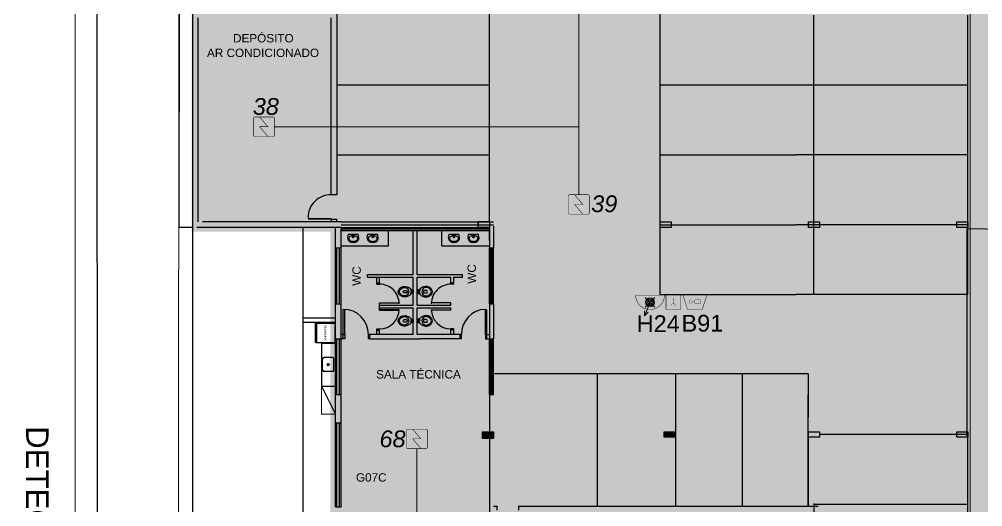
# Model space of a CAD drawing. Header units: metres. Extents: x -331 to 2982, y 362 to 2539.
# Drawn here: x 732.57 to 767, y 997.66 to 1015.1 of the extents above; entities that cross this region are included whole.
import ezdxf
from ezdxf.enums import TextEntityAlignment as Align

# ---------------------------------------------------------------- set-up
doc = ezdxf.new("R2010")
doc.units = ezdxf.units.M
doc.layers.get('0').update_dxf_attribs({"color": 251})
for name, color, linetype in [('72_EGR_BASE_PRIMITIVE', 7, 'Continuous'), ('DET. FUMAÇA', 1, 'Continuous'), ('Div', 251, 'Continuous'), ('Pis', 251, 'Continuous')]:
    doc.layers.add(name, color=color, linetype=linetype)
doc.layers.add('_salas', color=251, linetype='Continuous', plot=False)
doc.styles.add('ARIAL', font='arial.ttf')
doc.styles.add('DESTAQUE', font='arial.ttf', dxfattribs={"height": 0.4})
doc.styles.get("Standard").update_dxf_attribs({"font": 'arial.ttf', "height": 0.3})
doc.styles.add('X3G_ENTITY_1416CC9F', font='arial.ttf', dxfattribs={"height": 0.6})
doc.styles.add('X3G_ENTITY_1416CE5D', font='arial.ttf', dxfattribs={"height": 0.6})
doc.styles.add('X3G_ENTITY_1416CE71', font='arial.ttf', dxfattribs={"height": 0.6})
doc.styles.add('X3G_ENTITY_1416D032', font='arial.ttf', dxfattribs={"height": 0.6})
doc.styles.add('X3G_ENTITY_14210E02', font='arial.ttf', dxfattribs={"height": 0.3})
doc.styles.add('X3G_ENTITY_14211909', font='arial.ttf', dxfattribs={"height": 0.3})
doc.styles.add('X3G_ENTITY_14211946', font='arial.ttf', dxfattribs={"height": 0.3})
doc.styles.add('X3G_ENTITY_142292BD', font='arial.ttf', dxfattribs={"height": 0.6})

# ---------------------------------------------------------------- blocks, each defined once
blk = doc.blocks.new('PILAR')
for p, q in [((-0.09999999999999432, 0.2000000000000028), (0.09999999999999432, 0.2000000000000028)), ((-0.09999999999999432, -0.2000000000000028), (-0.09999999999999432, 0.2000000000000028)), ((0.09999999999999432, 0.2000000000000028), (0.09999999999999432, -0.2000000000000028)), ((0.09999999999999432, -0.2000000000000028), (-0.09999999999999432, -0.2000000000000028))]:
    blk.add_line(p, q)
blk.add_solid([(-0.09999999999999432, -0.2000000000000028), (-0.09999999999999432, 0.2000000000000028), (0.09999999999999432, -0.2000000000000028), (0.09999999999999432, 0.2000000000000028)])
blk = doc.blocks.new('Detector de fumaça')
at = {"layer": 'DET. FUMAÇA', "linetype": 'Continuous', "lineweight": 15, "const_width": 0.01870277497772515}
blk.add_lwpolyline([(774.59948291868, 539.8157648447526), (775.2490596285452, 539.8157648447526, -0.414213562373095), (775.2958165659895, 539.7690079073084), (775.2958165659895, 539.1669315525518, -0.414213562373095), (775.2490596285452, 539.1201746151075), (774.59948291868, 539.1201746151075, -0.414213562373095), (774.5527259812357, 539.1669315525518), (774.5527259812357, 539.7690079073084, -0.414213562373095)], format="xyb", close=True, dxfattribs=at)
blk.add_lwpolyline([(774.7729620717275, 539.8157648447526), (775.0644559117889, 539.46796972993), (774.7729620717275, 539.46796972993), (775.0644559117889, 539.1201746151075)], dxfattribs=at)
blk = doc.blocks.new('WEW')
at = {"color": 1, "lineweight": 0, "true_color": 0xe60000}
for p, q in [((1781.244058351585, 994.0054447120629), (1781.439250093025, 994.4815067582979)), ((1781.439250093025, 994.4815067582979), (1781.307645081665, 994.3597140754018)), ((1781.439250093025, 994.4815067582979), (1781.447474959226, 994.302381974424)), ((1781.074639723589, 994.1748633400589), (1781.413476979581, 993.8360260840664)), ((1781.413476979581, 994.1748633400584), (1781.074639723589, 993.8360260840664))]:
    blk.add_line(p, q, dxfattribs=at)
at = {"color": 1, "true_color": 0xe60000, "const_width": 0.01719509600299768}
for points in [[(1779.259071833538, 993.7473526965271), (1780.02339894841, 993.7473526965271, 0.5119182938526288), (1780.056024349183, 993.7926180221241), (1779.907000183824, 994.239690518202, 0.3228228060550418), (1779.874374783051, 994.2632055766169), (1779.408095998897, 994.2632055766169, 0.3228228060552482), (1779.375470598124, 994.239690518202), (1779.226446432765, 993.7926180221241, 0.5119182938524135)], [(1780.193442345628, 994.2632055766169), (1780.640514841706, 994.2632055766169, -0.414213562373095), (1780.674905033712, 994.2288153846109), (1780.674905033712, 993.781742888533, -0.414213562373095), (1780.640514841706, 993.7473526965271), (1780.193442345628, 993.7473526965271, -0.414213562373095), (1780.159052153622, 993.781742888533), (1780.159052153622, 994.2288153846109, -0.414213562373095)], [(1780.763825455262, 993.7475182720175), (1781.724291247904, 993.7475182720175, 0.4353107658729382), (1781.758593597641, 993.7843649063095, 0.9309493362536452), (1780.729523105524, 993.78436490631, 0.4353107658789753)]]:
    blk.add_lwpolyline(points, format="xyb", close=True, dxfattribs=at)
at = {"color": 1, "true_color": 0xe60000, "const_width": 0.008597548001498838}
for points in [[(1779.462692778066, 994.0599573185639), (1779.617256824809, 994.0599573185641), (1779.651647016815, 994.0255671265581), (1779.651647016814, 993.9361816424857), (1779.617256824808, 993.9017914504798), (1779.462692778067, 993.9017914504798), (1779.428302586061, 993.9361816424857), (1779.42830258606, 994.0255671265579)], [(1779.832264668318, 993.9361816424855), (1779.832264668318, 994.0255671265586), (1779.8016962579, 994.0442011264258), (1779.678836761142, 993.9808743845219), (1779.8016962579, 993.917547642618)]]:
    blk.add_lwpolyline(points, close=True, dxfattribs=at)
for points in [[(1780.336029158255, 994.1350885802071), (1780.338049993509, 994.117166943729), (1780.344365115822, 994.0989928898357), (1780.351185446949, 994.0881389409826), (1780.365331318015, 994.0727414786561), (1780.373162042483, 994.0671882955221), (1780.385539694845, 994.0603730144587), (1780.397159497558, 994.0568391706461), (1780.413073587328, 994.0548198313247), (1780.421409544896, 994.0548198313247), (1780.431261128904, 994.0560819184007), (1780.449861303415, 994.0615455393163), (1780.464482803699, 994.0698767141055), (1780.477493721696, 994.0816463422157), (1780.487704267944, 994.0962795844166), (1780.493996586282, 994.1102881051825), (1780.496860415737, 994.1223690846443), (1780.497607045538, 994.1296433123828), (1780.497793702989, 994.135674088325)], [(1780.416978593668, 993.8365099637556), (1780.416978593668, 994.0545811760148)]]:
    blk.add_lwpolyline(points, dxfattribs=at)
at = {"color": 1, "lineweight": 0, "true_color": 0xe60000}
for radius in [0.15786673427384, 0.1190594061215832, 0.0773527752583614]:
    blk.add_circle((1781.244058351585, 994.0054447120626), radius, dxfattribs=at)
blk = doc.blocks.new('LAVAT-P')
for p, q in [((-0.1944995312199111, -0.1377044849107776), (-0.1737450547797472, -0.02000000000000313)), ((-0.1737450547797472, -0.02000000000000313), (0.1737450547797508, -0.02000000000000313)), ((0.1944995312199111, -0.1377044849107776), (0.1737450547797508, -0.02000000000000313))]:
    blk.add_line(p, q)
blk.add_lwpolyline([(-0.197499999999998, -0.1720000000000041, 0.1306446813189223), (-0.1836360244279298, -0.2241542271958039, 0.1065188987220735), (-0.1396535892843431, -0.273116269709675, 0.08402439335101382), (-0.07809439775412486, -0.3035414114513415, 0.0729730374827153), (0, -0.3150000000000048, 0.07297303748271802), (0.07809439775413196, -0.3035414114513415, 0.08402439335100974), (0.1396535892843431, -0.273116269709675, 0.1065188987220653), (0.1836360244279334, -0.224154227195811, 0.130644681318925), (0.1975000000000016, -0.1720000000000041, 0.1306446813189232)], format="xyb")
blk.add_lwpolyline([(0.1595000000000013, -0.1720000000000041, 0.1306446813189218), (0.1506520188245375, -0.1387152024287204, 0.106518898722071), (0.1173679791188, -0.1016628072672106, 0.08402439335101293), (0.06717813034003584, -0.07685687292779164, 0.07297303748271886), (0, -0.06700000000000017, 0.0729730374827116), (-0.06717813034002873, -0.07685687292778454, 0.08402439335101528), (-0.1173679791187965, -0.1016628072672106, 0.1065188987220689), (-0.1506520188245339, -0.1387152024287204, 0.1306446813189263), (-0.1594999999999978, -0.1720000000000041, 0.1306446813189237), (-0.1506520188245339, -0.2052847975712808, 0.1065188987220724), (-0.1173679791187965, -0.2423371927327835, 0.08402439335101461), (-0.06717813034003228, -0.2671431270722096, 0.07297303748271512), (0, -0.277000000000001, 0.07297303748271781), (0.06717813034003584, -0.2671431270722096, 0.08402439335101032), (0.1173679791188, -0.2423371927327835, 0.1065188987220643), (0.1506520188245375, -0.2052847975712879, 0.1306446813189243)], format="xyb", close=True)
blk.add_circle((0, -0.1209133892289529), 0.03)
for start, end in [(169.9999999999999, 180.0000000000003), (359.9999999999997, 10.00000000000015)]:
    blk.add_arc((0, -0.1720000000000041), 0.1975, start, end)
blk = doc.blocks.new('BACIA')
for p, q in [((-0.06929969959371363, -0.1499999999999986), (-0.07449043972138014, -0.1499999999999986)), ((-0.0625, -0.1499999999999986), (-0.06929969959371363, -0.1499999999999986)), ((-0.0625, -0.09199999999999875), (-0.0625, -0.1499999999999986)), ((0, -0.0799999999999983), (-0.05150000000000077, -0.0799999999999983)), ((-0.04449999999999932, -0.3039999999999949), (-0.04449999999999932, -0.3999999999999986)), ((0.05150000000000077, -0.0799999999999983), (0, -0.0799999999999983)), ((0.03150000000000119, -0.115000000000002), (0, -0.115000000000002)), ((0.03600000000000136, -0.142000000000003), (0.03600000000000136, -0.1309999999999931)), ((0.04449999999999932, -0.3999999999999986), (0.04449999999999932, -0.3039999999999949)), ((0.0625, -0.1499999999999986), (0.0625, -0.09199999999999875)), ((0.06929969959371363, -0.1499999999999986), (0.0625, -0.1499999999999986)), ((0.07449043972138014, -0.1499999999999986), (0.06929969959371363, -0.1499999999999986)), ((-0.1184605461727166, -0.4889924874594769), (-0.1364171111008154, -0.45364006149088)), ((0.1184605461727166, -0.4889924874594769), (0.136417111100819, -0.45364006149088))]:
    blk.add_line(p, q)
for points in [[(-0.0625, -0.1499999999999986), (0, -0.1499999999999986)], [(0.0625, -0.1499999999999986), (0, -0.1499999999999986)]]:
    blk.add_lwpolyline(points)
blk.add_lwpolyline([(-0.04363120556149624, -0.1499999999999986, 0.3801993223494783), (-0.03599999999999781, -0.142000000000003), (-0.03599999999999781, -0.1309999999999931, 0.08734938886844609), (-0.03699999999999903, -0.1270000000000024, -0.172036555799225), (-0.03702063377328457, -0.1182640766249179, -0.102747442116531), (-0.03566207996622595, -0.1162748367859479, -0.1679936777225035), (-0.03150000000000119, -0.115000000000002), (0, -0.115000000000002)], format="xyb")
for centre, radius, start, end in [((0.05494047619047748, -0.3801611904761941), 0.2432773275438598, 163.2378071544005, 187.0452670075308), ((0.1454000000000022, -0.3981839999999934), 0.3352073654560732, 145.8476197902067, 164.7475197542508), ((-0.007601351351350871, -0.3835635135135149), 0.1458151578266436, 149.70193944114, 190.4455695455569), ((0.0006703454894427807, -0.3863925143953892), 0.1543939696503947, 90.24876676285231, 150.3441295896247), ((0.1321829470198672, -0.3913096026490095), 0.3204150456967369, 131.9479104648091, 145.5380661265648), ((-0.07479012425758214, -0.1601487495666376), 0.01015317332599532, 88.30859252005752, 135.2439126766866), ((-0.05074531098659207, -0.09173346492895718), 0.01175771043809134, 93.68015882626072, 181.2989470177389), ((0, -0.3557575757575719), 0.06825757575757602, 49.31179748816343, 130.6882025118366), ((-0.0006703454894427807, -0.3863925143953892), 0.1543939696503947, 29.65587041037526, 89.75123323714769), ((0.03173743116794014, -0.1216564220801502), 0.006660655258204784, 53.89771119222979, 92.04284503821697), ((0.03155233409674096, -0.1205401257283114), 0.005923065158646362, 22.59835358240746, 46.06398807404855), ((0.04786092761631977, -0.1318402319040786), 0.01189065152008987, 155.9795951917806, 175.9479178723674), ((0.04431560278074187, -0.1417074468716635), 0.008320747378689675, 182.0149049368109, 265.2819836100416), ((0.02469117647058638, -0.1226029411764671), 0.01307062595960118, 340.3418396232133, 19.38750188413868), ((0.05074531098659563, -0.09173346492895718), 0.01175771043809118, 358.7010529822612, 86.31984117373871), ((0.07479012425758214, -0.1601487495666376), 0.01015317332599532, 44.75608732331297, 91.69140747994248), ((-0.1321829470198672, -0.3913096026490095), 0.320415045696737, 34.46193387343519, 48.05208953519092), ((-0.1454000000000022, -0.3981839999999934), 0.335207365456073, 15.25248024574918, 34.15238020979325), ((0.007601351351350871, -0.3835635135135149), 0.1458151578266433, 349.5544304544431, 30.29806055886002), ((-0.05494047619047748, -0.3801611904761941), 0.2432773275438596, 352.9547329924692, 16.76219284559946), ((0.05991666666666617, -0.3819983333333354), 0.2480025543159215, 186.4830215220752, 211.0730449228164), ((0.07564864864864873, -0.36919763513513), 0.2680990709266696, 211.6808876267744, 231.839711781021), ((0.003175081433223426, -0.3827369706840429), 0.156567009623433, 190.0280393896644, 206.9273693196558), ((0.07564864864864873, -0.36919763513513), 0.2280990709266696, 211.6808876267744, 231.839711781021), ((-0.0003333333333337407, -0.4609999999999985), 0.149000372855611, 233.0019240903329, 270.1281782638239), ((-0.0003333333333337407, -0.4609999999999985), 0.109000372855611, 233.0019240903329, 270.1281782638239), ((-0.02037499999999781, -0.4003749999999968), 0.02412791433174442, 179.1094637466394, 246.489598798599), ((0, -0.3434318181818199), 0.08456818181818218, 249.2222843690609, 290.7777156309392), ((0.0003333333333337407, -0.4609999999999985), 0.1490003728556102, 269.8718217361762, 306.9980759096673), ((0.0003333333333337407, -0.4609999999999985), 0.1090003728556102, 269.8718217361762, 306.9980759096673), ((0.02037500000000136, -0.4003749999999968), 0.02412791433174442, 293.5104012014011, 0.8905362533606069), ((-0.07564864864864873, -0.36919763513513), 0.2280990709266702, 308.1602882189789, 328.3191123732256), ((-0.07564864864864873, -0.36919763513513), 0.2680990709266702, 308.1602882189789, 328.3191123732256), ((-0.003175081433223426, -0.3827369706840358), 0.1565670096234335, 333.0726374834064, 349.9719606103353), ((-0.05991666666666617, -0.3819983333333354), 0.2480025543159212, 328.9269550771838, 353.5169784779251)]:
    blk.add_arc(centre, radius, start, end)

msp = doc.modelspace()

# ---------------------------------------------------------------- hatches: boundary and pattern name
at = {"layer": '_salas', "transparency": 33554559}
h = msp.add_hatch(color=256, dxfattribs=at)
h.dxf.hatch_style = 1
h.paths.add_polyline_path([(743.6908937364303, 1030.19703546405), (738.7408937364305, 1030.19703546405), (738.7408937364305, 1007.497035464051), (743.6908937364303, 1007.497035464051), (743.6908937364303, 981.850647818937), (780.886039463842, 981.883279818843), (780.886039463842, 1015.047035464051), (784.7659802487603, 1015.047035455116), (784.7659802504033, 1015.760539379757), (810.5657732722045, 1029.560381129999), (810.5657732747788, 1041.746506356498), (784.7659803417307, 1055.418533607126), (767.7406115500801, 1055.418533607126), (767.7406115500801, 1064.147035464051), (769.9506115500801, 1064.147035464051), (769.9506115500801, 1067.118828578676), (767.8513821356321, 1067.118828578676), (750.2406115500805, 1076.027200833941), (750.2406115500801, 1078.034915516839), (743.7406115500796, 1078.034915516838)])
h.paths.add_polyline_path([(790.6659803057355, 1042.793336892227), (802.1728045005946, 1036.643657902478), (802.1728045005946, 1034.859406358377), (790.6659802665458, 1028.709727347683)], flags=16)

# ---------------------------------------------------------------- linework, layer by layer
at = {"lineweight": 0, "ltscale": 8}
for p, q in [((743.1578322393691, 1003.531652647645), (743.1578322393691, 1004.231652647646)), ((743.207832239369, 1003.531652647645), (743.207832239369, 1004.231652647646)), ((743.8578322393691, 1003.531652647645), (743.8578322393689, 1004.231652647646))]:
    msp.add_line(p, q, dxfattribs=at)
at = {"lineweight": 0}
for p, q in [((743.3733145287442, 1003.509657852553), (743.3733145287442, 1001.971548898424)), ((743.4165416696744, 1002.547882226156, -53.16426629784854), (743.4165416696744, 1002.947882226156, -53.16426629784854)), ((743.7665416696748, 1002.997882226156, -53.16426629784854), (743.4665416696746, 1002.997882226156, -53.16426629784854)), ((743.8165416696747, 1002.547882226156, -53.16426629784854), (743.816541669674, 1002.947882226156, -53.16426629784854)), ((744.0733145287445, 1002.872629421691), (744.0733145287445, 1003.022629421691)), ((743.6715416696754, 1002.747882226156, -53.16426629784854), (743.5615416696749, 1002.747882226156, -53.16426629784854)), ((743.6165416696751, 1002.692882226156, -53.16426629784854), (743.6165416696751, 1002.802882226155, -53.16426629784854)), ((743.7665416696748, 1002.497882226156, -53.16426629784854), (743.4665416696746, 1002.497882226156, -53.16426629784854)), ((755.6233145287442, 1000.147035464055), (755.6233145287442, 1000.347035464054))]:
    msp.add_line(p, q, dxfattribs=at)
msp.add_lwpolyline([(924.7929073603789, 803.353335172327), (923.9766376791488, 997.7972611892221, 0.4142216660946105), (918.990778157304, 1002.797650356614, 0.0006794350110350167), (885.3727820536353, 1002.810217090511), (885.3727820501483, 1011.001882596156), (885.3727820498927, 1011.601882596602), (886.3464476933107, 1011.601882596219, 0.7427886167569143), (887.2018179969266, 1015.306152750457), (883.811865884006, 1016.615771130378), (861.1038687436928, 1023.516969168467), (822.2860059636143, 1041.496607461095), (810.5360026792707, 1047.217797285057), (766.9371060341521, 1070.370097077268), (744.4330323423903, 1083.332766306616), (742.890378450779, 1084.221357074946), (740.7704814984847, 1085.452501496352, 0.5776208198366205), (738.2143080573853, 1083.989614372331), (738.2876815837783, 1030.282979874983), (738.2584995385362, 981.9634663750533), (738.4781391025879, 955.3611352076517), (738.5300160579134, 946.8111352076525), (739.2330090742737, 850.3246201743649)], format="xyb", dxfattribs=at)
msp.add_circle((743.6165416696751, 1002.747882226156, -53.16426629784854), 0.035, dxfattribs=at)
for centre, radius, start, end in [((743.4665416696746, 1002.947882226155, -53.16426629784854), 0.05, 90, 180), ((743.7665416696748, 1002.947882226155, -53.16426629784854), 0.05, 0, 90), ((743.5990416696752, 1002.747882226156, -53.16426629784854), 0.01749999999992724, 180, 0), ((743.6340416696751, 1002.747882226155, -53.16426629784854), 0.01749999999992724, 1.485140925181301e-09, 180), ((743.4665416696755, 1002.547882226158, -53.16426629784854), 0.05, 180.0000000001302, 270.0000000001042), ((743.7665416696748, 1002.547882226156, -53.16426629784854), 0.05, 270, 0)]:
    msp.add_arc(centre, radius, start, end, dxfattribs=at)
at = {"layer": '72_EGR_BASE_PRIMITIVE', "color": 251, "linetype": 'Continuous', "lineweight": -3, "true_color": 0x5f5f5f}
for q in [(743.92333984375, 1007.934631347656), (743.92333984375, 1007.834655761719)]:
    msp.add_line((743.92333984375, 1007.834655761719), q, dxfattribs=at)
msp.add_lwpolyline([(743.92333984375, 1007.834655761719), (743.92333984375, 1007.934631347656), (743.7232666015625, 1007.934631347656)], dxfattribs=at)
at = {"layer": '72_EGR_BASE_PRIMITIVE', "color": 251, "true_color": 0x5f5f5f}
msp.add_polyline3d([(743.7232666015625, 1007.934631347656, 0), (743.7232666015625, 1007.845458984375, 5.458955291486555e-18)], dxfattribs=at)
at = {"layer": '_salas'}
for p, q in [((772.4408937364334, 1007.503298475657), (766.440893736433, 1007.597035464054)), ((766.440893736433, 1007.597035464054), (766.440893736433, 1000.197035464054))]:
    msp.add_line(p, q, dxfattribs=at)
at = {"layer": 'Div', "color": 230, "linetype": 'Continuous', "lineweight": 0}
msp.add_line((734.5720186849171, 958.0636560253278), (734.5720186849171, 1091.908189877015), dxfattribs=at)
at = {"layer": 'Div', "color": 150, "linetype": 'Continuous', "lineweight": 0}
for p, q in [((752.5724680500093, 1008.821692894841), (752.5724680500093, 1039.162474380232)), ((741.6909281665969, 1011.25219208145), (752.5724680500091, 1011.25219208145)), ((746.7847550667861, 999.7410619001107), (746.7847550667861, 983.7843712576856))]:
    msp.add_line(p, q, dxfattribs=at)
for points in [[(766.5598842580289, 999.8505536976268), (766.5598842580289, 1052.840716383398), (771.6368919546235, 1052.840716383398), (771.6368919546235, 1060.058485287226), (780.9614564316284, 1060.058485287226), (784.3576111326797, 1058.356613876865), (784.3576111326797, 1008.888009945905), (787.3392530373926, 1008.888009945905), (787.3392530373926, 979.1242298806606)], [(760.1072613957726, 982.1220702951873), (766.5598842580289, 982.1220702951873), (766.5598842580289, 999.8505536976268)]]:
    msp.add_lwpolyline(points, dxfattribs=at)
at = {"layer": 'Pis'}
for p, q in [((749.3733145287426, 1007.847035464054), (749.3733145287426, 1055.647162963872)), ((755.4733145287437, 1005.247035464054), (755.473314528743, 1050.247035464054)), ((738.7733145287432, 1007.647035464054), (738.7733145287432, 1030.347035464054)), ((735.3325667803915, 1025.796082105318), (735.3650407982955, 994.8057778682435)), ((738.3109285300823, 1025.313101165511), (738.2727698204781, 1007.647035464054)), ((738.973314528743, 1007.847035464054), (738.973314528743, 1015.152240494597)), ((743.7233276366669, 1008.81884765625), (743.723314528743, 1015.152240494597)), ((760.973314528743, 1005.247035464055), (760.973314528743, 1015.247035464055)), ((766.473314528743, 1005.247035464054), (766.473314528743, 1015.247035464055)), ((743.9233145287437, 1012.747035464054), (749.3733145287426, 1012.747035464054)), ((755.473314528743, 1012.747035464054), (766.473314528743, 1012.747035464055)), ((743.9233145287437, 1010.247035464054), (749.3733145287426, 1010.247035464054)), ((755.473314528743, 1010.247035464054), (760.3233145287434, 1010.247035464055)), ((766.473314528743, 1010.247035464054), (760.3233145287434, 1010.247035464055)), ((743.8733145287442, 1007.847035464054), (739.1233145287443, 1007.847035464054)), ((744.0733145287444, 1007.847035464054), (739.1233145287445, 1007.847035464054)), ((744.0733145287444, 1007.847035464054), (749.5233145287443, 1007.847035464054)), ((748.9733145287437, 1007.847035464055), (749.3733145287435, 1007.847035464055)), ((748.9733145287437, 1007.647035464055), (748.9733145287437, 1007.847035464055)), ((748.9733145287437, 1007.847035464055), (749.3733145287435, 1007.847035464055)), ((748.9733145287437, 1007.647035464055), (748.9733145287437, 1007.847035464055)), ((749.3733145287426, 1007.847035464055), (748.9733145287437, 1007.847035464055)), ((748.9733145287437, 1007.847035464055), (748.9733145287437, 1007.747035464055)), ((749.3733145287435, 1007.847035464055), (749.3733145287435, 1007.647035464055)), ((749.3733145287435, 1007.847035464055), (749.3733145287435, 1007.647035464055)), ((755.4733145287437, 1007.847035464054), (755.8733145287435, 1007.847035464054)), ((755.4733145287437, 1007.647035464054), (755.4733145287437, 1007.847035464054)), ((755.8733145287435, 1007.847035464054), (755.8733145287435, 1007.647035464054)), ((760.773314528743, 1007.847035464054), (761.1733145287428, 1007.847035464054)), ((760.773314528743, 1007.647035464054), (760.773314528743, 1007.847035464054)), ((761.1733145287428, 1007.847035464054), (761.1733145287428, 1007.647035464054)), ((766.0733145287431, 1007.647035464054), (766.0733145287431, 1007.847035464054)), ((766.0733145287431, 1007.847035464054), (766.473314528743, 1007.847035464054)), ((766.473314528743, 1007.847035464054), (766.473314528743, 1007.647035464054)), ((738.7733145287432, 1007.647035464054), (738.2727698204783, 1007.647035464054)), ((738.7733145287434, 980.0470354640538), (738.7733145287434, 1007.647035464054)), ((743.8733145287443, 1007.647035464054), (738.9233145287443, 1007.647035464054)), ((744.0733145287443, 1007.647035464054), (738.9233145287444, 1007.647035464054)), ((742.7233145287444, 980.1470354640542), (742.7233145287444, 1007.647035464054)), ((743.8733145287445, 1006.922035464054), (743.8733145287443, 1007.647035464054)), ((744.0733145287445, 1007.747035464054), (749.5233145287443, 1007.747035464054)), ((744.0733145287444, 1007.647035464054), (746.6483145287443, 1007.647035464054)), ((744.0733145287445, 1007.597035464054), (746.6483145287443, 1007.597035464054)), ((744.0733145287444, 1006.922035464054), (744.0733145287445, 1007.597035464054)), ((744.0733145287445, 1007.597035464054), (746.6483145287445, 1007.597035464054)), ((744.0733145287447, 1007.547035464054), (746.6483145287445, 1007.547035464054)), ((744.0733145287445, 1006.997035464054), (744.0733145287445, 1007.547035464054)), ((745.7733145287448, 1006.997035464054), (745.7733145287448, 1007.547035464054)), ((746.6483145287443, 1007.647035464054), (749.3733145287435, 1007.647035464055)), ((746.6483145287445, 1007.597035464054), (749.3733145287439, 1007.597035464078)), ((746.6483145287444, 1007.547035464054), (749.3733145287445, 1007.547035464078)), ((746.6483145287443, 1005.972035464054), (746.6483145287443, 1007.547035464054)), ((746.7983145287444, 1005.972035464054), (746.7983145287444, 1007.547035464054)), ((747.6733145287442, 1006.997035464054), (747.6733145287442, 1007.547035464054)), ((749.3733145287435, 1007.647035464055), (748.9733145287437, 1007.647035464055)), ((749.3733145287435, 1007.647035464055), (748.9733145287437, 1007.647035464055)), ((749.3733145287435, 1007.647035464055), (749.3733145287446, 1007.531461120374)), ((749.3733145287445, 1007.182232284729), (749.3733145287445, 1007.647035464054)), ((749.3733145287445, 1007.597035464054), (749.3733145287445, 1006.922035464054)), ((749.5233145287444, 1007.697035464054), (749.5233145287444, 1006.922035464054)), ((755.473314528743, 1007.747035464054), (760.3233145287434, 1007.747035464055)), ((755.8733145287435, 1007.647035464054), (755.4733145287437, 1007.647035464054)), ((766.473314528743, 1007.747035464054), (760.3233145287434, 1007.747035464055)), ((761.1733145287428, 1007.647035464054), (760.773314528743, 1007.647035464054)), ((766.473314528743, 1007.647035464054), (766.0733145287431, 1007.647035464054)), ((743.8733145287445, 1004.922035464054), (743.8733145287445, 1006.922035464054)), ((743.8733145287445, 1006.922035464054), (744.0733145287445, 1006.922035464054)), ((743.9283145287444, 1004.922035464054), (743.9283145287444, 1006.922035464054)), ((744.0183145287444, 1004.922035464054), (744.0183145287444, 1006.922035464054)), ((744.0733145287445, 1006.997035464054), (745.7733145287448, 1006.997035464054)), ((744.0733145287445, 1004.922035464054), (744.0733145287445, 1006.922035464054)), ((747.6733145287442, 1006.997035464054), (749.3733145287445, 1006.997035464054)), ((749.3733145287445, 1004.922035464054), (749.3733145287445, 1006.922035464054)), ((749.3733145287445, 1006.922035464054), (749.5233145287444, 1006.922035464054)), ((749.4283145287444, 1004.922035464054), (749.4283145287444, 1006.922035464054)), ((749.4683145287445, 1004.922035464054), (749.4683145287445, 1006.922035464054)), ((749.5233145287444, 1004.922035464054), (749.5233145287444, 1006.922035464054)), ((744.0733145287444, 1006.047035464054), (744.0733145287444, 1006.147035464054)), ((749.3733145287445, 1006.147035464054), (749.3733145287445, 1006.047035464054)), ((749.3733145287443, 1006.047035464054), (749.3733145287443, 1006.147035464054)), ((745.0233145287443, 1005.972035464054), (746.6483145287443, 1005.972035464054)), ((745.0233145287443, 1005.872035464054), (745.0233145287443, 1005.972035464054)), ((745.0233145287443, 1005.872035464054), (746.6483145287443, 1005.872035464054)), ((745.3483145287444, 1005.622035464054), (745.3483145287444, 1005.872035464054)), ((745.4483145287445, 1005.622035464054), (745.4483145287443, 1005.872035464054)), ((746.6483145287443, 1004.872035464054), (746.6483145287443, 1005.872035464054)), ((746.7983145287444, 1005.972035464054), (748.4094847036786, 1005.972035464054)), ((746.7983145287444, 1004.872035464054), (746.7983145287444, 1005.872035464054)), ((746.7983145287444, 1005.872035464054), (747.9983145287445, 1005.872035464054)), ((747.9983145287445, 1005.622035464054), (747.9983145287445, 1005.872035464054)), ((748.0983145287444, 1005.972035464054), (748.2983145287444, 1005.972035464054)), ((748.0983145287444, 1005.622035464054), (748.0983145287444, 1005.872035464054)), ((748.0983145287444, 1005.872035464054), (748.4094847036786, 1005.872035464054)), ((748.4094847036786, 1005.872035464054), (748.4094847036786, 1005.972035464054)), ((745.3483145287444, 1005.672035464054), (745.4483145287443, 1005.672035464054)), ((745.3483145287444, 1005.622035464054), (745.4483145287443, 1005.622035464054)), ((748.0983145287444, 1005.672035464054), (747.9983145287445, 1005.672035464054)), ((748.0983145287444, 1005.622035464054), (747.9983145287445, 1005.622035464054)), ((755.473314528743, 1005.247035464054), (760.3233145287434, 1005.247035464055)), ((766.473314528743, 1005.247035464054), (760.3233145287434, 1005.247035464055)), ((743.8733145287445, 1004.922035464054), (744.0733145287445, 1004.922035464054)), ((743.8733145287445, 1003.672035464054), (743.8733145287445, 1004.922035464054)), ((744.0733145287445, 1003.672035464054), (744.0733145287444, 1004.922035464054)), ((744.1536937642338, 1003.672035464054), (744.1536937642338, 1004.722035464054)), ((744.2036937642338, 1003.822035464054), (744.2036937642338, 1004.722035464054)), ((745.4483145287443, 1004.692035464054), (745.4483145287443, 1004.952035464054)), ((745.4483145287443, 1004.952035464054), (746.1483145287443, 1004.952035464054)), ((745.4483145287445, 1004.872035464054), (746.6483145287443, 1004.872035464054)), ((745.4483145287445, 1004.772035464054), (746.6483145287443, 1004.772035464054)), ((745.4483145287443, 1004.722035464054), (746.1483145287443, 1004.722035464054)), ((745.4483145287443, 1004.692035464054), (746.1483145287443, 1004.692035464054)), ((746.6483145287443, 1003.822035464054), (746.6483145287443, 1004.772035464054)), ((746.7983145287444, 1004.872035464054), (747.9983145287442, 1004.872035464054)), ((746.7983145287444, 1004.772035464054), (747.9983145287445, 1004.772035464054)), ((746.7983145287444, 1003.822035464054), (746.7983145287444, 1004.772035464054)), ((747.9983145287445, 1004.952035464054), (747.2983145287444, 1004.952035464054)), ((747.9983145287445, 1004.692035464054), (747.2983145287444, 1004.692035464054)), ((747.9983145287445, 1004.872035464055), (747.9983145287445, 1004.952035464054)), ((747.9983145287445, 1004.692035464054), (747.9983145287445, 1004.772035464054)), ((749.2308237036377, 1003.822035464054), (749.2308237036377, 1004.722035464054)), ((749.2808237036377, 1003.672035464054), (749.2808237036377, 1004.722035464054)), ((749.3733145287445, 1004.922035464054), (749.5233145287444, 1004.922035464054)), ((749.3733145287445, 1004.922035464054), (749.3733145287445, 1003.672035464054)), ((749.5233145287444, 1004.922035464054), (749.5233145287444, 1003.672035464054)), ((743.8733145287442, 1004.407035464054), (742.7233145287444, 1004.407035464054)), ((743.8733145287442, 1004.257035464054), (742.7233145287444, 1004.257035464054)), ((743.1578322393691, 1003.531652647645), (743.1578322393691, 1004.231652647646)), ((743.1578322393691, 1004.231652647646), (743.8578322393691, 1004.231652647646)), ((743.207832239369, 1003.531652647645), (743.207832239369, 1004.231652647646)), ((743.8733145287442, 1004.257035464054), (743.3733145287442, 1004.257035464054)), ((743.8578322393691, 1003.531652647645), (743.8578322393689, 1004.231652647646)), ((745.3483145287444, 1004.022035464054), (745.4483145287443, 1004.022035464054)), ((745.3483145287444, 1003.822035464054), (745.3483145287444, 1004.022035464054)), ((745.4483145287445, 1003.822035464054), (745.4483145287443, 1004.022035464054)), ((748.0983145287444, 1004.022035464054), (747.9983145287445, 1004.022035464054)), ((747.9983145287445, 1003.822035464054), (747.9983145287445, 1004.022035464054)), ((748.0983145287444, 1003.822035464054), (748.0983145287444, 1004.022035464054)), ((743.8733145287445, 1001.672035464054), (743.8733145287445, 1003.672035464054)), ((743.8733145287445, 1003.672035464054), (744.0733145287445, 1003.672035464054)), ((743.9283145287444, 1001.672035464054), (743.9283145287444, 1003.672035464054)), ((744.0183145287444, 1001.672035464054), (744.0183145287444, 1003.672035464054)), ((744.1536937642338, 1003.822035464054), (744.0733145287445, 1003.822035464054)), ((744.0733145287445, 1001.691963250003), (744.0733145287445, 1003.691963250003)), ((744.1536937642338, 1003.672035464054), (744.0733145287445, 1003.672035464054)), ((744.1536937642338, 1003.822035464054), (744.2036937642338, 1003.822035464054)), ((744.1536937642338, 1003.672035464054), (744.1536937642338, 1003.822035464054)), ((744.2036937642338, 1003.672035464054), (744.1536937642338, 1003.672035464054)), ((744.2036937642338, 1003.822035464054), (744.2036937642338, 1003.672035464054)), ((745.0536937642337, 1003.672035464054), (745.0536937642337, 1003.822035464054)), ((745.1036937642336, 1003.822035464054), (745.0536937642337, 1003.822035464054)), ((745.1036937642336, 1003.672035464054), (745.0536937642337, 1003.672035464054)), ((745.0536937642337, 1003.672035464054), (745.0536937642337, 1003.672035464054)), ((746.6483145287443, 1003.822035464054), (745.1036937642336, 1003.822035464054)), ((745.1036937642336, 1003.672035464054), (745.1036937642336, 1003.822035464054)), ((745.1036937642336, 1003.672035464054), (746.8856278389367, 1003.672035464054)), ((745.3483145287444, 1003.972035464054), (745.4483145287443, 1003.972035464054)), ((746.6483145287441, 1003.822035464054), (746.6483145287443, 1003.847035464054)), ((746.7983145287444, 1003.822035464054), (746.7983145287444, 1003.847035464054)), ((748.3808237036378, 1003.822035464054), (746.7983145287444, 1003.822035464054)), ((748.3808237036378, 1003.672035464054), (746.8856278389367, 1003.672035464054)), ((748.0983145287444, 1003.972035464054), (747.9983145287445, 1003.972035464054)), ((748.3308237036379, 1003.672035464054), (748.3308237036379, 1003.822035464054)), ((748.3808237036378, 1003.672035464054), (748.3808237036378, 1003.822035464054)), ((749.2308237036377, 1003.822035464054), (749.2308237036377, 1003.672035464054)), ((749.2308237036377, 1003.672035464054), (749.2808237036377, 1003.672035464054)), ((749.2808237036377, 1003.822035464054), (749.3733145287445, 1003.822035464054)), ((749.2808237036377, 1003.672035464054), (749.3733145287445, 1003.672035464054)), ((749.3733145287445, 1001.672035464054), (749.3733145287445, 1003.672035464054)), ((749.3733145287445, 1003.672035464054), (749.5233145287444, 1003.672035464054)), ((749.4283145287444, 1001.672035464054), (749.4283145287444, 1003.672035464054)), ((749.4683145287445, 1001.672035464054), (749.4683145287452, 1003.672035464054)), ((749.5233145287444, 1001.672035464054), (749.5233145287452, 1003.672035464054)), ((743.1578322393691, 1003.531652647646), (743.8578322393691, 1003.531652647645)), ((743.3733145287442, 1003.509657852553), (743.3733145287442, 1001.971548898424)), ((743.3733145287442, 1003.509657852553), (743.8733145287442, 1003.509657852553)), ((743.4165416696744, 1002.547882226156, -53.16426629784854), (743.4165416696744, 1002.947882226156, -53.16426629784854)), ((743.7665416696748, 1002.997882226156, -53.16426629784854), (743.4665416696746, 1002.997882226156, -53.16426629784854)), ((743.8165416696747, 1002.547882226156, -53.16426629784854), (743.816541669674, 1002.947882226156, -53.16426629784854)), ((744.0733145287445, 1002.872629421691), (744.0733145287445, 1003.022629421691)), ((743.6715416696754, 1002.747882226156, -53.16426629784854), (743.5615416696749, 1002.747882226156, -53.16426629784854)), ((743.6165416696751, 1002.692882226156, -53.16426629784854), (743.6165416696751, 1002.802882226155, -53.16426629784854)), ((744.0733145287445, 1002.597162921788), (744.0733145287445, 1002.747078471004)), ((744.0733145287445, 1002.567447762876), (744.0733145287445, 1002.747078471004)), ((743.7665416696748, 1002.497882226156, -53.16426629784854), (743.4665416696746, 1002.497882226156, -53.16426629784854)), ((760.7706713152567, 1002.417041596662), (749.5323369126849, 1002.417041596662)), ((753.2296844120681, 1002.417041596662), (753.229684412068, 997.6851525758352)), ((756.0262935431834, 1002.418518667872), (756.0262935431834, 997.702936261079)), ((758.4019338429291, 1002.417041596662), (758.401933842929, 997.6906627027909)), ((760.7706795407422, 1002.417028990079), (760.7706795407422, 1000.860853577494)), ((743.3733145287442, 1001.971548898424), (743.8733145287442, 1001.971548898424)), ((743.3733145287442, 1001.971548898424), (743.8733145287442, 1000.971548898424)), ((743.8733145287445, 1000.662035464054), (743.8733145287445, 1001.672035464054)), ((743.8733145287445, 1001.672035464054), (744.0733145287445, 1001.672035464054)), ((744.0733145287445, 1000.662035464054), (744.0733145287445, 1001.672035464054)), ((749.3733145287445, 1001.672035464054), (749.5233145287444, 1001.672035464054)), ((749.3733145287445, 1001.672035464054), (749.3733145287445, 1000.897035464054)), ((760.7707831818594, 997.702936261079), (760.7707831818594, 1001.659582460988)), ((749.3733145287445, 1000.897035464054), (749.3733145287445, 988.5944789901014)), ((743.8733145287443, 1000.662035464054), (744.0733145287444, 1000.662035464054)), ((743.8733145287445, 997.662035464054), (743.8733145287443, 1000.662035464054)), ((743.9283145287444, 997.662035464054), (743.9283145287443, 1000.662035464054)), ((744.0183145287444, 997.662035464054), (744.0183145287444, 1000.662035464054)), ((744.0733145287445, 997.662035464054), (744.0733145287445, 1000.662035464054)), ((755.6233145287443, 1000.147035464055), (755.6233145287443, 1000.347035464054)), ((760.773314528743, 1000.347035464054), (761.1733145287428, 1000.347035464054)), ((760.773314528743, 1000.147035464054), (760.773314528743, 1000.347035464054)), ((760.773314528743, 1000.347035464054), (761.1733145287428, 1000.347035464054)), ((760.773314528743, 1000.147035464054), (760.773314528743, 1000.347035464054)), ((761.1733145287428, 1000.347035464054), (761.1733145287428, 1000.147035464054)), ((761.1733145287428, 1000.347035464054), (761.1733145287428, 1000.147035464054)), ((766.473314528743, 1000.247035464054), (761.1733145287428, 1000.247035464055)), ((766.0733145287431, 1000.147035464054), (766.0733145287431, 1000.347035464054)), ((766.0733145287431, 1000.347035464054), (766.473314528743, 1000.347035464054)), ((766.0733145287431, 1000.347035464054), (766.473314528743, 1000.347035464054)), ((766.0733145287431, 1000.147035464054), (766.0733145287431, 1000.347035464054)), ((766.473314528743, 1000.347035464054), (766.473314528743, 1000.147035464054)), ((766.473314528743, 1000.347035464054), (766.473314528743, 1000.147035464054)), ((766.473314528743, 980.2470354640545), (766.473314528743, 1000.247035464054)), ((760.7707831818594, 1000.164007939429), (760.7707831818594, 997.702936261079)), ((761.1733145287428, 1000.147035464054), (760.773314528743, 1000.147035464054)), ((761.1733145287428, 1000.147035464054), (760.773314528743, 1000.147035464054)), ((766.473314528743, 1000.147035464054), (766.0733145287431, 1000.147035464054)), ((766.473314528743, 1000.147035464054), (766.0733145287431, 1000.147035464054)), ((760.9733145287444, 997.7813419641534), (760.9733145287444, 987.7469638844909)), ((743.8733145287445, 997.662035464054), (744.0733145287444, 997.662035464054)), ((749.5233145287443, 997.6870354640541), (749.65471360015, 997.6870354640537)), ((749.6547136001501, 997.5341992122444), (749.6547136001499, 997.6870354640541)), ((750.4211644960211, 997.5384778644989), (750.4211644960211, 997.6903226980307)), ((750.4211644960211, 997.6870354640541), (761.1233784445302, 997.6870354640541)), ((766.473314528743, 997.7470354640539), (760.9739588700472, 997.7470354640545))]:
    msp.add_line(p, q, dxfattribs=at)
at = {"layer": 'Pis', "const_width": 0.03}
msp.add_lwpolyline([(924.7929073603789, 803.353335172327), (923.9766376791488, 997.7972611892221, 0.4142216660946105), (918.990778157304, 1002.797650356614, 0.0006794350110350167), (885.3727820536353, 1002.810217090511), (885.3727820501483, 1011.001882596156), (885.3727820498927, 1011.601882596602), (886.3464476933107, 1011.601882596219, 0.7427886167569143), (887.2018179969266, 1015.306152750457), (883.811865884006, 1016.615771130378), (861.1038687436928, 1023.516969168467), (822.2860059636143, 1041.496607461095), (810.5360026792707, 1047.217797285057), (766.9371060341521, 1070.370097077268), (744.4330323423903, 1083.332766306616), (742.890378450779, 1084.221357074946), (740.7704814984847, 1085.452501496352, 0.5776208198366205), (738.2143080573853, 1083.989614372331), (738.2876815837783, 1030.282979874983), (738.2584995385362, 981.9634663750533), (738.4781391025879, 955.3611352076518), (738.5300160579134, 946.8111352076526), (739.2330090742737, 850.324620174365)], format="xyb", dxfattribs=at)
at = {"layer": 'Pis', "color": 251, "linetype": 'Continuous', "lineweight": -3, "true_color": 0x5f5f5f}
msp.add_lwpolyline([(743.9233145287437, 1015.352240494596), (743.9236450195312, 1008.81884765625), (743.7233276367188, 1008.81884765625)], dxfattribs=at)
at = {"layer": 'Pis', "const_width": 0.03}
for points in [[(743.7082772807801, 1007.979630600204), (743.7082772807801, 1007.949630600204), (742.9082772807799, 1007.949630600204), (742.9082772807799, 1007.979630600204)], [(743.8733145287442, 1000.971548898424), (743.8733145287442, 1001.971548898424), (743.3733145287442, 1001.971548898424), (743.3733145287442, 1000.971548898424)]]:
    msp.add_lwpolyline(points, close=True, dxfattribs=at)
at = {"layer": 'Pis'}
msp.add_circle((743.6165416696751, 1002.747882226156, -53.16426629784854), 0.035, dxfattribs=at)
for centre, radius, start, end in [((743.7042494050448, 1008.007982656295), 0.8110969606410665, 88.65219199562209, 180.9444374270682), ((745.4483145287443, 1004.922035464054), 0.6999999999999886, 0, 90.00000000002606), ((747.9983145287445, 1004.922035464054), 0.6999999999999886, 89.99999999996092, 180), ((744.1536937642338, 1003.822035464054), 0.8999999999999204, 0, 89.99999999997395), ((745.4483145287445, 1004.722035464054), 0.7000000000000455, 270, 0), ((747.9983145287445, 1004.722035464054), 0.7000000000000455, 180, 270), ((749.2594979301831, 1003.843565361206), 0.8789379573475157, 91.86953324176106, 181.4036208411873), ((743.4665416696746, 1002.947882226155, -53.16426629784854), 0.05, 90, 180), ((743.7665416696748, 1002.947882226155, -53.16426629784854), 0.05, 0, 90), ((743.5990416696752, 1002.747882226156, -53.16426629784854), 0.01749999999992724, 180, 0), ((743.6340416696751, 1002.747882226155, -53.16426629784854), 0.01749999999992724, 1.485140925181301e-09, 180), ((743.4665416696755, 1002.547882226158, -53.16426629784854), 0.05, 180.0000000001303, 270.0000000001042), ((743.7665416696748, 1002.547882226156, -53.16426629784854), 0.05, 270, 0)]:
    msp.add_arc(centre, radius, start, end, dxfattribs=at)

# ---------------------------------------------------------------- block references
at = {"lineweight": 0}
for name, p, rotation in [('WEW', (2536.360106593886, 1998.976385772745), 180), ('PILAR', (749.3233145287443, 1000.247035464054), 90), ('PILAR', (749.3233145287445, 1000.197035464054), 90), ('PILAR', (755.8233145287445, 1000.247035464054), 90)]:
    msp.add_blockref(name, p, dxfattribs=dict(at, rotation=rotation))
at = {"layer": 'DET. FUMAÇA', "linetype": 'Continuous', "lineweight": 0}
for p in [(-33.60488839939262, 471.7842223515202), (-22.35180322360338, 469.0059280500884), (-28.13951620682656, 460.6208872850032)]:
    msp.add_blockref('Detector de fumaça', p, dxfattribs=at)
at = {"layer": 'Pis'}
for p in [(744.5093879203523, 1007.431133214867), (745.2072083984585, 1007.431133214867), (748.109387920352, 1007.431133214867), (748.8072083984582, 1007.431133214867)]:
    msp.add_blockref('LAVAT-P', p, dxfattribs=at)
at = {"layer": 'Pis', "xscale": -1, "rotation": 270}
for p in [(746.725426631021, 1005.353364481815), (746.725426631021, 1004.309342761721)]:
    msp.add_blockref('BACIA', p, dxfattribs=at)
at = {"layer": 'Pis', "rotation": 90}
for name, p in [('BACIA', (746.7311278646325, 1005.353364481815)), ('BACIA', (746.7311278646325, 1004.309342761721)), ('PILAR', (749.3233145287443, 1000.247035464054)), ('PILAR', (749.3233145287445, 1000.197035464054)), ('PILAR', (755.8233145287444, 1000.247035464054))]:
    msp.add_blockref(name, p, dxfattribs=at)

# ---------------------------------------------------------------- texts
at = {"layer": 'Div', "color": 5, "linetype": 'Continuous', "lineweight": 0, "true_color": 0x0000ff, "char_height": 0.6, "attachment_point": 1}
for s, insert, style in [('{\\fArial|b0|i1|c0|p34;38}', (740.9197396501628, 1012.277461357874), 'X3G_ENTITY_1416CE71'), ('{\\fArial|b0|i1|c0|p34;39}', (753.0145134521706, 1008.797934563303), 'X3G_ENTITY_1416CE5D'), ('{\\fArial|b0|i1|c0|p34;68}', (745.4477555745639, 1000.390320894278), 'X3G_ENTITY_1416CC9F')]:
    msp.add_mtext_dynamic_manual_height_columns(s, width=13.3188035564217, gutter_width=2.5, heights=[0], dxfattribs=dict(at, insert=insert, style=style))
at = {"layer": 'Div', "color": 96, "linetype": 'Continuous', "lineweight": 0, "true_color": 0x008000, "insert": (754.6393207889088, 1004.510242535394), "char_height": 0.6, "width": 13.3188035564217, "attachment_point": 1, "style": 'X3G_ENTITY_142292BD'}
msp.add_mtext('H24', dxfattribs=at)
at = {"layer": 'Div', "color": 6, "linetype": 'Continuous', "lineweight": 0, "true_color": 0xff00ff, "insert": (756.242360948643, 1004.525597339857), "char_height": 0.6, "attachment_point": 1, "style": 'X3G_ENTITY_1416D032'}
msp.add_mtext_dynamic_manual_height_columns('B91', width=13.3188035564217, gutter_width=2.5, heights=[0.033247141598925], dxfattribs=at)
at = {"layer": 'Div', "color": 230, "linetype": 'Continuous', "lineweight": 0, "insert": (733.6210020867982, 1000.546172011416), "char_height": 0.8, "attachment_point": 1, "rotation": 270}
msp.add_mtext_dynamic_manual_height_columns('DETECTORES PERTENCENTES AO LAÇO 1', width=27.20387505224335, gutter_width=2.5, heights=[0], dxfattribs=at)
at = {"layer": 'Pis'}
for s, style, p in [('DEPÓSITO', 'X3G_ENTITY_14211909', (741.296972191846, 1014.268460706618)), ('AR CONDICIONADO', 'X3G_ENTITY_14211946', (741.2856235308635, 1013.745549327502)), ('G07C', 'ARIAL', (745.1537602264549, 998.5602698665759))]:
    msp.add_text(s, height=0.3, dxfattribs=dict(at, style=style)).set_placement(p, align=Align.CENTER)
at = {"layer": 'Pis', "style": 'DESTAQUE'}
for p in [(744.778732039707, 1005.564605816223), (748.8929806492957, 1005.63856592872)]:
    msp.add_text('WC ', height=0.3, rotation=90, dxfattribs=at).set_placement(p)
at = {"layer": 'Pis', "style": 'X3G_ENTITY_14210E02'}
msp.add_text('SALA TÉCNICA', height=0.3, dxfattribs=at).set_placement((745.3265761897892, 1002.248020384381))
at = {"layer": 'Pis', "insert": (743.5507559836683, 1004.170802231372), "char_height": 0.07, "width": 9.075518501754914, "attachment_point": 1, "rotation": 269.99999999999994}
msp.add_mtext('GELADEIRA', dxfattribs=at)

doc.saveas('drawing.dxf')
